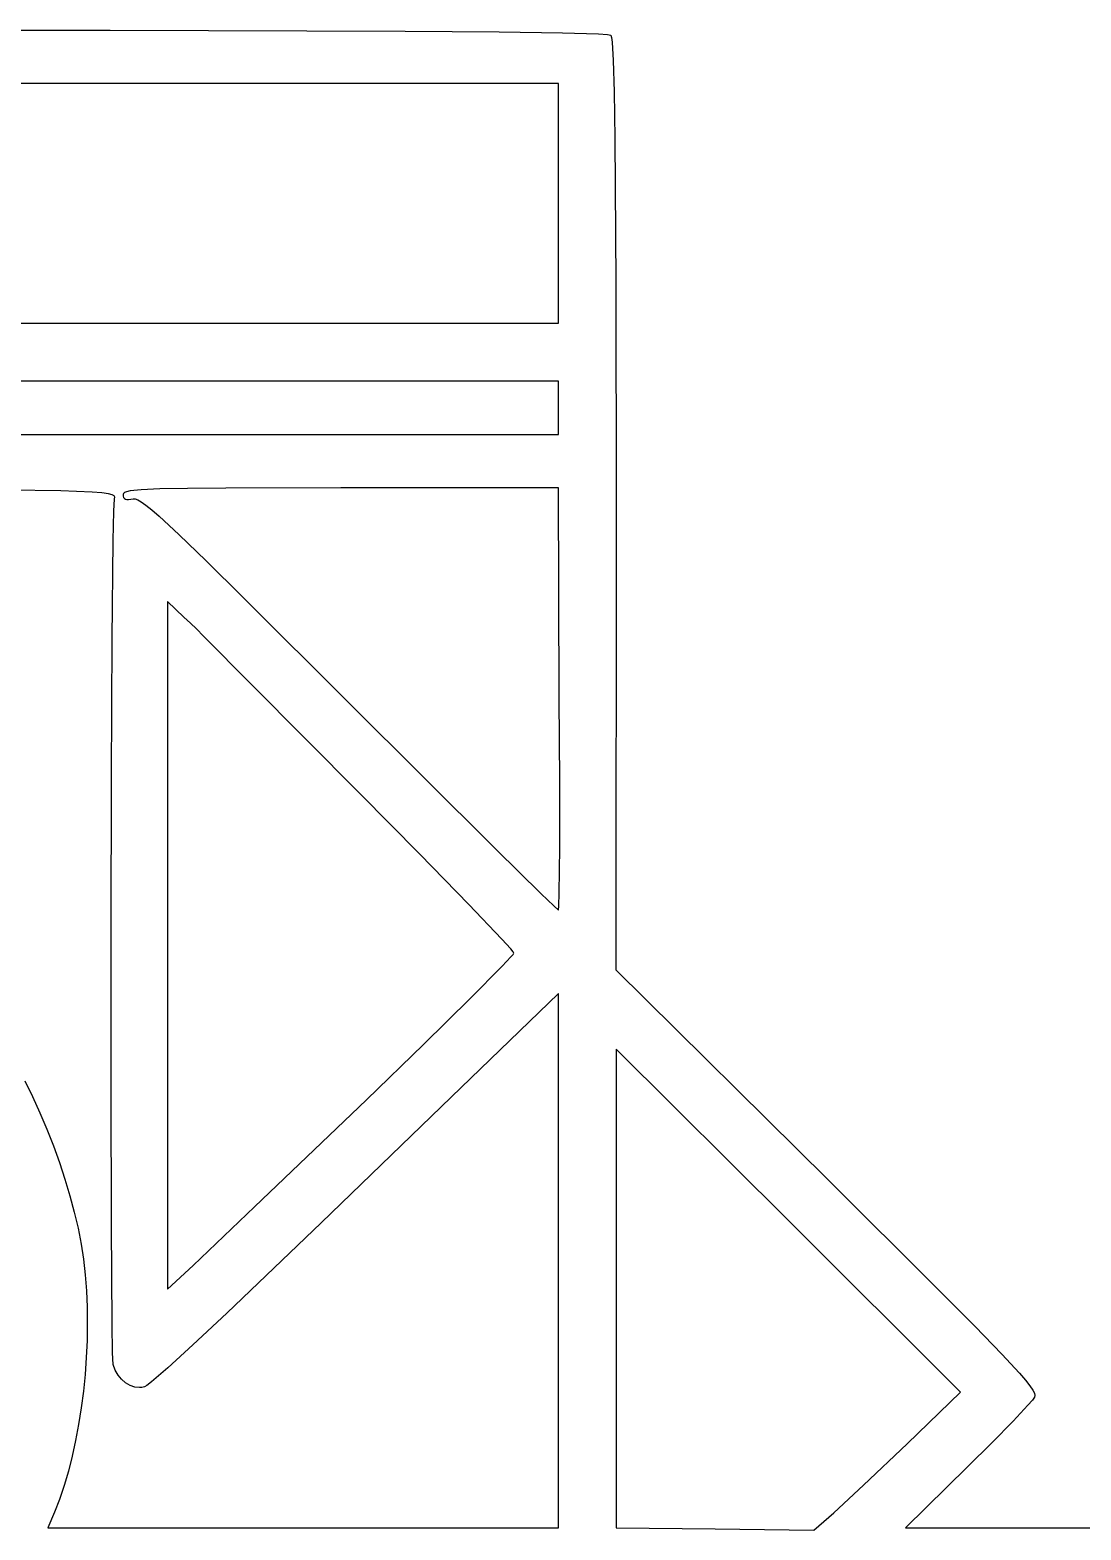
# Model space of a CAD drawing. Extents: x 0 to 2298, y -1902 to 396.
# Drawn here: x 694 to 1219, y -401 to 347 of the extents above; entities that cross this region are included whole.
import ezdxf

# ---------------------------------------------------------------- set-up
doc = ezdxf.new("R2010")
doc.units = 0

msp = doc.modelspace()

# ---------------------------------------------------------------- linework, layer by layer
at = {"layer": 'Layer 1'}
for p, q in [((504.068758, 347.260196), (734.27918, 347.125015)), ((734.27918, 347.125015), (881.633633, 346.677877)), ((881.633633, 346.677877), (928.659334, 346.317827)), ((928.659334, 346.317827), (960.274399, 345.856391)), ((960.274399, 345.856391), (978.246612, 345.28577)), ((978.246612, 345.28577), (982.669081, 344.957079)), ((982.669081, 344.957079), (984.343758, 344.598166)), ((984.343758, 344.598166), (984.70267, 343.585552)), ((984.70267, 343.585552), (985.031362, 341.228597)), ((985.031362, 341.228597), (985.601982, 332.07482)), ((985.601982, 332.07482), (986.063418, 316.323145)), ((958.167758, 320.639796), (492.311758, 320.639796)), ((958.167758, 260.744096), (958.167758, 320.639796)), ((986.063418, 316.323145), (986.423468, 293.159884)), ((986.423468, 293.159884), (986.870606, 221.343838)), ((958.167758, 200.848396), (958.167758, 260.744096)), ((986.870606, 221.343838), (987.005788, 110.117166)), ((492.311758, 200.848396), (958.167758, 200.848396)), ((958.167758, 172.009796), (492.311758, 172.009796)), ((958.167758, 158.699596), (958.167758, 172.009796)), ((958.167758, 145.389396), (958.167758, 158.699596)), ((611.215758, 145.389396), (958.167758, 145.389396)), ((709.745635, 117.189409), (683.902225, 117.58932)), ((725.450466, 116.612722), (709.745635, 117.189409)), ((730.276744, 116.239402), (725.450466, 116.612722)), ((733.499371, 115.799467), (730.276744, 116.239402)), ((735.42868, 115.285443), (733.499371, 115.799467)), ((736.375001, 114.689854), (735.42868, 115.285443)), ((736.204019, 107.059757), (736.560008, 113.22409)), ((736.648667, 114.005228), (736.375001, 114.689854)), ((736.560008, 113.22409), (736.648667, 114.005228)), ((740.943725, 115.954167), (740.775828, 115.44155)), ((740.775828, 115.44155), (740.849484, 114.609231)), ((740.849484, 114.609231), (741.07392, 113.94069)), ((741.515873, 116.412516), (740.943725, 115.954167)), ((741.07392, 113.94069), (741.454334, 113.433327)), ((741.454334, 113.433327), (741.995925, 113.084543)), ((742.594956, 116.819522), (741.515873, 116.412516)), ((741.995925, 113.084543), (742.703894, 112.891737)), ((744.283659, 117.17811), (742.594956, 116.819522)), ((742.703894, 112.891737), (743.58344, 112.852309)), ((743.58344, 112.852309), (745.878058, 113.22319)), ((749.900668, 117.761729), (744.283659, 117.17811)), ((745.878058, 113.22319), (746.823243, 113.222649)), ((746.823243, 113.222649), (748.136277, 112.750923)), ((748.136277, 112.750923), (749.904248, 111.726772)), ((759.188378, 118.186771), (749.900668, 117.761729)), ((772.968269, 118.47663), (759.188378, 118.186771)), ((792.061822, 118.654706), (772.968269, 118.47663)), ((849.475828, 118.76909), (792.061822, 118.654706)), ((958.175828, 118.76909), (849.475828, 118.76909)), ((958.6195, 13.39709), (958.175828, 118.76909)), ((735.8854, 92.526531), (736.204019, 107.059757)), ((749.904248, 111.726772), (752.214243, 110.068958)), ((752.214243, 110.068958), (755.153351, 107.69624)), ((755.153351, 107.69624), (758.808659, 104.527379)), ((987.005788, 110.117166), (986.783952, -121.922834)), ((758.808659, 104.527379), (768.616225, 95.47627)), ((735.364171, 43.144539), (735.8854, 92.526531)), ((768.616225, 95.47627), (782.333646, 82.265713)), ((782.333646, 82.265713), (800.657624, 64.245792)), ((771.16592, 54.21484), (762.95799, 61.9791)), ((762.95799, 61.9791), (762.95799, -109.4999)), ((800.657624, 64.245792), (853.912058, 11.17819)), ((774.531585, 51.19579), (771.16592, 54.21484)), ((777.460512, 48.363914), (774.531585, 51.19579)), ((780.9267, 44.67589), (777.460512, 48.363914)), ((735.004121, -25.339607), (735.364171, 43.144539)), ((804.524475, 20.856228), (780.9267, 44.67589)), ((859.2348, -34.07591), (804.524475, 20.856228)), ((853.912058, 11.17819), (927.090058, -61.69506)), ((958.61873, 13.39619), (958.6195, 13.39709)), ((958.830167, -27.494368), (958.61873, 13.39619)), ((734.813047, -103.343629), (735.004121, -25.339607)), ((958.812837, -61.001972), (958.830167, -27.494368)), ((889.009383, -64.172827), (859.2348, -34.07591)), ((913.418287, -89.17444), (889.009383, -64.172827)), ((927.090058, -61.69506), (949.589089, -83.844091)), ((958.587534, -83.653496), (958.812837, -61.001972)), ((929.924273, -106.481112), (913.418287, -89.17444)), ((949.589089, -83.844091), (955.83307, -89.872689)), ((958.175058, -91.97581), (958.403393, -89.822875)), ((958.403393, -89.822875), (958.587534, -83.653496)), ((955.83307, -89.872689), (958.175058, -91.97581)), ((734.79875, -181.285248), (734.813047, -103.343629)), ((762.95799, -109.4999), (762.95799, -281.2009)), ((934.420784, -111.43646), (929.924273, -106.481112)), ((935.591164, -112.84747), (934.420784, -111.43646)), ((930.159972, -120.033902), (934.481442, -115.428639)), ((934.481442, -115.428639), (935.606545, -114.108185)), ((935.9901, -113.49321), (935.591164, -112.84747)), ((935.606545, -114.108185), (935.9901, -113.49321)), ((914.305625, -136.037297), (930.159972, -120.033902)), ((986.783952, -121.922834), (1092.599952, -226.407834)), ((958.1745, -133.67991), (904.712, -185.36771)), ((958.1745, -267.00291), (958.1745, -133.67991)), ((890.881116, -159.070124), (914.305625, -136.037297)), ((862.3405, -186.69911), (890.881116, -159.070124)), ((1073.0856, -247.03805), (987.0132, -161.40935)), ((987.0132, -161.40935), (987.0132, -280.75735)), ((691.681885, -177.166597), (695.570243, -185.09432)), ((695.570243, -185.09432), (699.268177, -193.184524)), ((734.969027, -249.582187), (734.79875, -181.285248)), ((806.437872, -240.216707), (862.34049, -186.6988)), ((904.712, -185.36771), (839.738369, -248.178524)), ((862.34049, -186.6988), (862.3405, -186.69911)), ((699.268177, -193.184524), (702.757815, -201.394965)), ((702.757815, -201.394965), (706.021285, -209.683399)), ((706.021285, -209.683399), (709.040715, -218.007582)), ((709.040715, -218.007582), (711.79823, -226.32527)), ((711.79823, -226.32527), (714.275961, -234.594218)), ((1092.599952, -226.407834), (1147.871754, -281.357275)), ((714.275961, -234.594218), (716.456033, -242.772184)), ((716.456033, -242.772184), (718.320575, -250.816922)), ((775.82449, -269.4436), (806.437872, -240.216707)), ((1158.9361, -332.66675), (1073.0856, -247.03805)), ((718.320575, -250.816922), (719.851714, -258.686188)), ((735.331677, -298.652167), (734.969027, -249.582187)), ((839.738369, -248.178524), (792.5463, -293.207822)), ((719.851714, -258.686188), (721.031578, -266.33774)), ((721.031578, -266.33774), (721.898124, -274.045628)), ((762.95799, -281.2009), (775.82449, -269.4436)), ((958.174738, -267.004), (958.1745, -267.00291)), ((958.174738, -400.327), (958.174738, -267.004)), ((721.898124, -274.045628), (722.504707, -281.997555)), ((722.504707, -281.997555), (722.856524, -290.146404)), ((987.0132, -280.75735), (987.0132, -400.32735)), ((1147.871754, -281.357275), (1166.291943, -299.932121)), ((722.856524, -290.146404), (722.958777, -298.445057)), ((722.958777, -298.445057), (722.816664, -306.846396)), ((735.58758, -312.982586), (735.331677, -298.652167)), ((792.5463, -293.207822), (775.611801, -309.060875)), ((722.816664, -306.846396), (722.435384, -315.303303)), ((1166.291943, -299.932121), (1179.559664, -313.617059)), ((735.8945, -318.91291), (735.58758, -312.982586)), ((775.611801, -309.060875), (763.114831, -320.476315)), ((1179.559664, -313.617059), (1188.418422, -323.194594)), ((722.435384, -315.303303), (721.820137, -323.768662)), ((736.880189, -321.6278), (735.8945, -318.91291)), ((738.289622, -324.077528), (736.880189, -321.6278)), ((763.114831, -320.476315), (755.052771, -327.45673)), ((721.820137, -323.768662), (720.976122, -332.195352)), ((740.047408, -326.204901), (738.289622, -324.077528)), ((742.078159, -327.952726), (740.047408, -326.204901)), ((744.306483, -329.263812), (742.078159, -327.952726)), ((746.656991, -330.080966), (744.306483, -329.263812)), ((752.684013, -329.284613), (751.423, -330.00471)), ((755.052771, -327.45673), (752.684013, -329.284613)), ((1188.418422, -323.194594), (1191.426784, -326.687618)), ((1191.426784, -326.687618), (1193.611719, -329.447231)), ((720.976122, -332.195352), (719.908539, -340.536259)), ((749.054293, -330.346996), (746.656991, -330.080966)), ((750.246933, -330.255467), (749.054293, -330.346996)), ((751.423, -330.00471), (750.246933, -330.255467)), ((1132.3158, -358.39975), (1158.9361, -332.66675)), ((1194.864172, -336.61346), (1192.613753, -339.208334)), ((1193.611719, -329.447231), (1195.066166, -331.571246)), ((1195.975952, -335.107834), (1194.864172, -336.61346)), ((1195.066166, -331.571246), (1195.883061, -333.157476)), ((1195.883061, -333.157476), (1196.155344, -334.303734)), ((1196.155344, -334.303734), (1195.975952, -335.107834)), ((719.908539, -340.536259), (718.622586, -348.744262)), ((1192.613753, -339.208334), (1185.216919, -347.114709)), ((718.622586, -348.744262), (717.123464, -356.772246)), ((1185.216919, -347.114709), (1174.825302, -357.724721)), ((717.123464, -356.772246), (715.416371, -364.573092)), ((1110.60357, -379.086546), (1132.31572, -358.40033)), ((1132.31572, -358.40033), (1132.3158, -358.39975)), ((1174.825302, -357.724721), (1162.478752, -369.936134)), ((715.416371, -364.573092), (713.506506, -372.099681)), ((713.506506, -372.099681), (711.39907, -379.304898)), ((1162.478752, -369.936134), (1131.421752, -400.327634)), ((711.39907, -379.304898), (709.09926, -386.141623)), ((1095.71282, -392.78493), (1110.60357, -379.086546)), ((709.09926, -386.141623), (706.612278, -392.56274)), ((706.612278, -392.56274), (703.284738, -400.327)), ((1085.7302, -401.43653), (1095.71282, -392.78493)), ((703.284738, -400.327), (830.840738, -400.327)), ((830.840738, -400.327), (958.174738, -400.327)), ((987.0132, -400.32735), (1036.4826, -400.771022)), ((1036.4826, -400.771022), (1085.7302, -401.43653)), ((1131.421752, -400.327634), (1268.737752, -400.327634))]:
    msp.add_line(p, q, dxfattribs=at)

doc.saveas('drawing.dxf')
